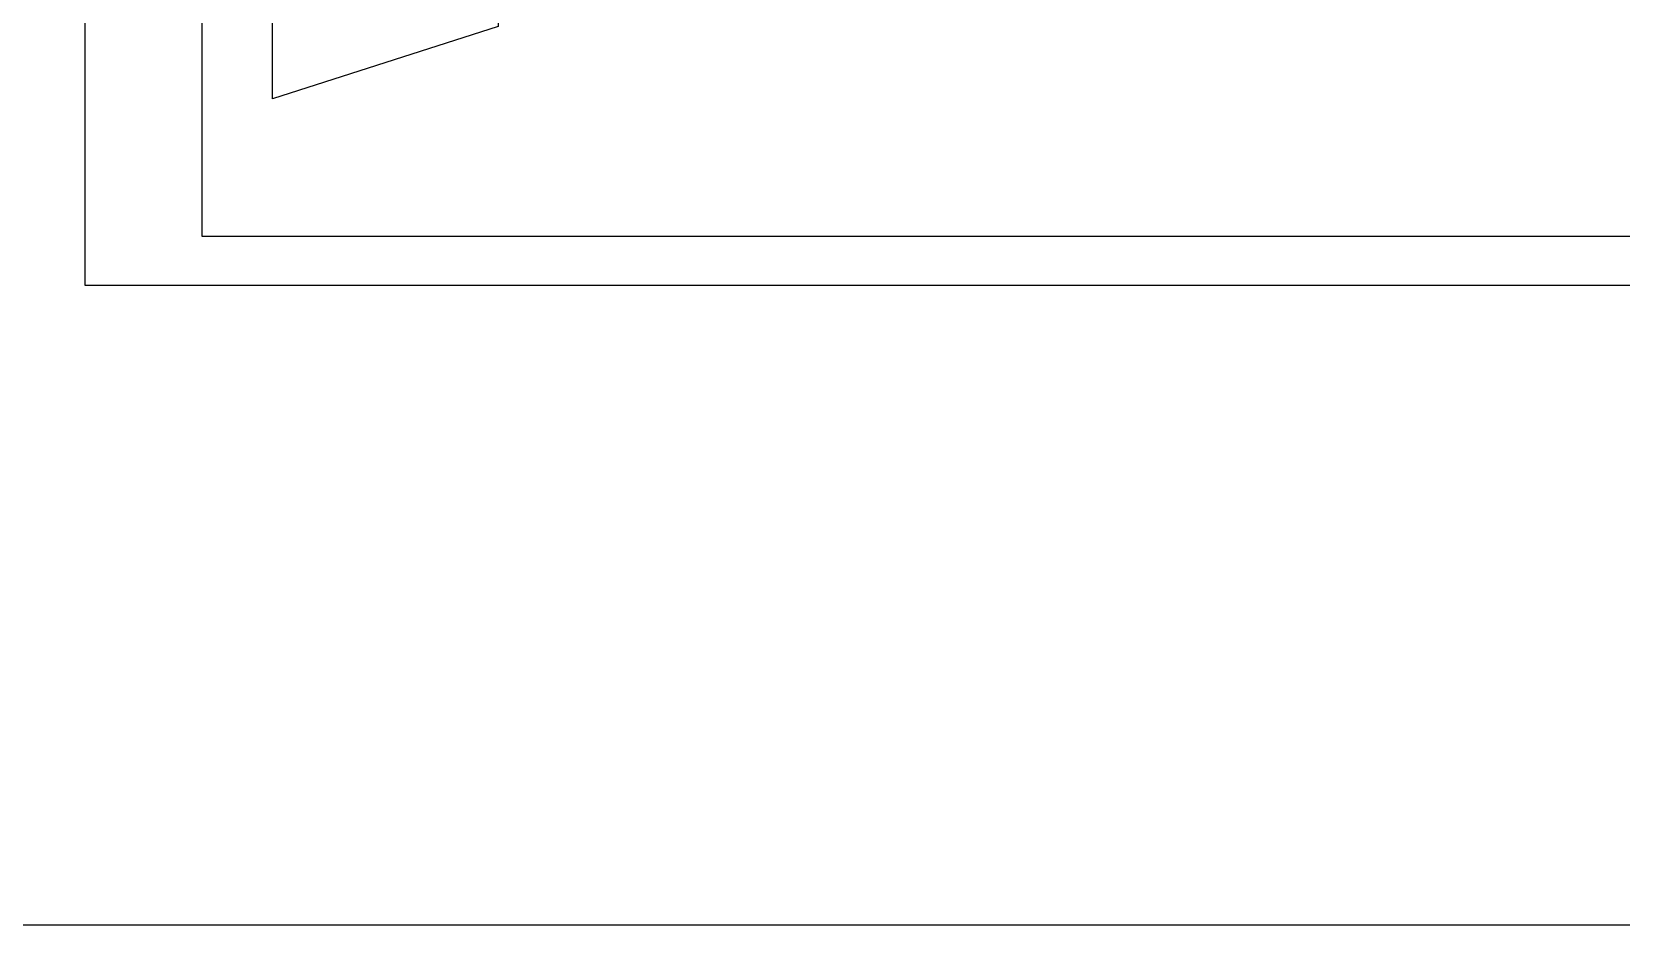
# Model space of a CAD drawing. Header units: millimetres. Extents: x 201 to 11482, y -7821 to 251.
# Drawn here: x 6848.3 to 7188.2, y -5887.8 to -5696.8 of the extents above; entities that cross this region are included whole.
import ezdxf

# ---------------------------------------------------------------- set-up
doc = ezdxf.new("R2010")
doc.units = ezdxf.units.MM
doc.layers.add('LINE_THIN', color=2, linetype='Continuous')
doc.layers.add('TEXT', color=6, linetype='Continuous')

msp = doc.modelspace()

# ---------------------------------------------------------------- linework, layer by layer
msp.add_line((6884.748, -5740.547), (6884.748, -5341.003))
for points in [[(741.178, -4154.422), (11482.36, -4154.422), (11482.36, -5887.788), (741.178, -5887.788)], [(6899.752, -5402.302), (6948.048, -5402.302), (6948.048, -5695.652), (6899.752, -5711.117)]]:
    msp.add_lwpolyline(points, close=True)
at = {"layer": 'LINE_THIN'}
for p, q in [((6859.748, -5751.003), (6859.748, -5331.003)), ((7457.056, -5751.003), (6859.748, -5751.003))]:
    msp.add_line(p, q, dxfattribs=at)
at = {"layer": 'TEXT', "color": 0}
msp.add_line((7446.852, -5740.547), (6884.748, -5740.547), dxfattribs=at)

doc.saveas('drawing.dxf')
